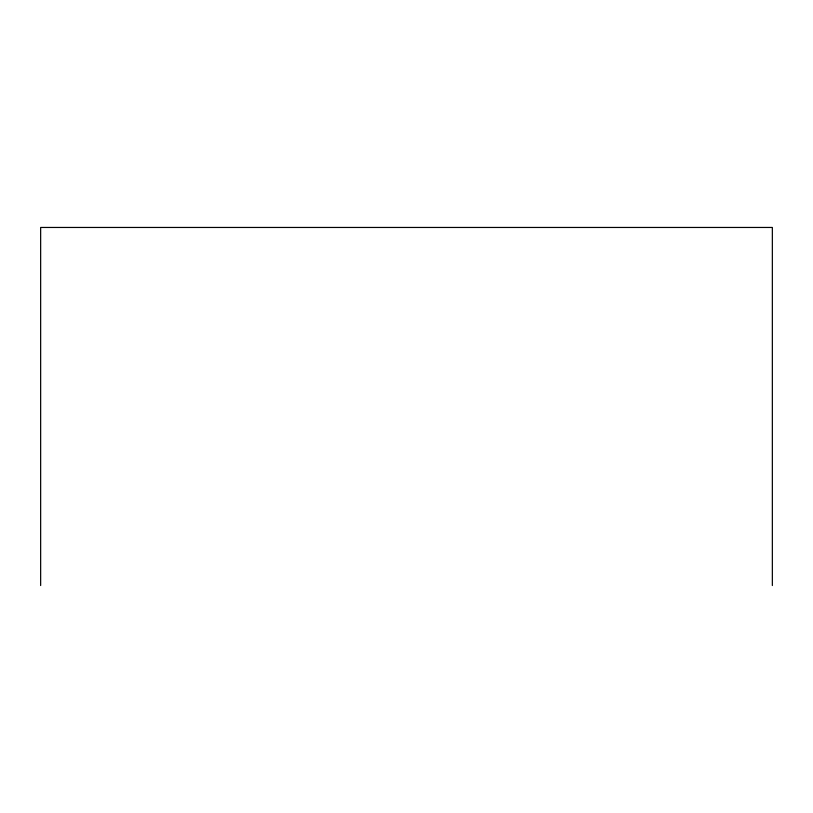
<?xml version="1.0" encoding="UTF-8"?>
<svg xmlns="http://www.w3.org/2000/svg" width="813" height="813" viewBox="0 0 813 813"><rect width="100%" height="100%" fill="white"/><g stroke="black" fill="none" stroke-linecap="round" stroke-linejoin="round"><path stroke-width="1.22" d="M772.35 585.543L772.35 227.457L40.65 227.457L40.65 585.543"/></g></svg>
